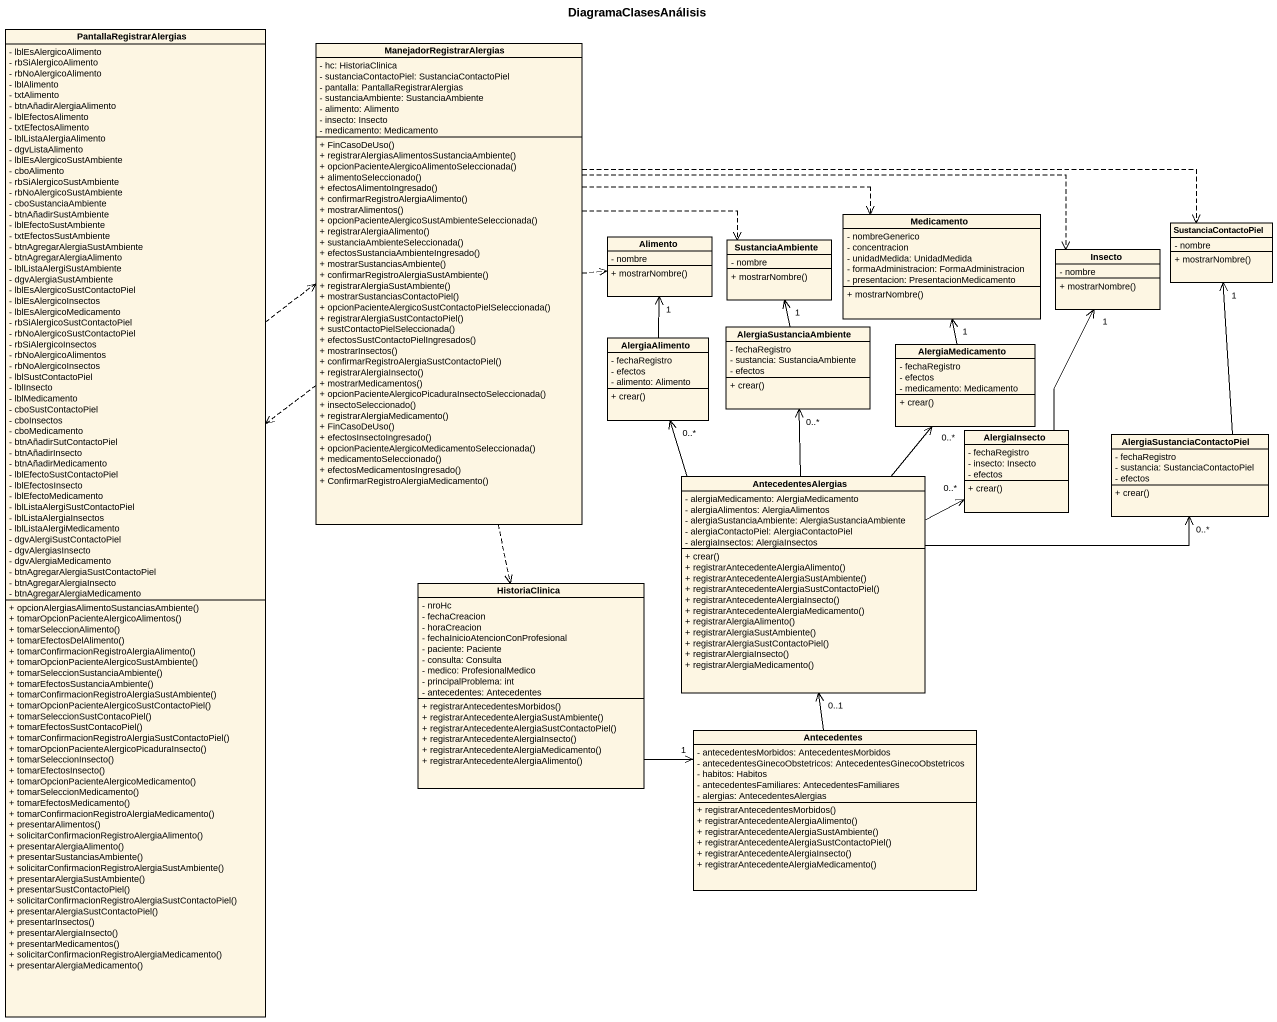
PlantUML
@startuml
title DiagramaClasesAnálisis
hide circle
hide empty members
skinparam classAttributeIconSize 0
class PantallaRegistrarAlergias {
  - lblEsAlergicoAlimento
  - rbSiAlergicoAlimento
  - rbNoAlergicoAlimento
  - lblAlimento
  - txtAlimento
  - btnAñadirAlergiaAlimento
  - lblEfectosAlimento
  - txtEfectosAlimento
  - lblListaAlergiaAlimento
  - dgvListaAlimento
  - lblEsAlergicoSustAmbiente
  - cboAlimento
  - rbSiAlergicoSustAmbiente
  - rbNoAlergicoSustAmbiente
  - cboSustanciaAmbiente
  - btnAñadirSustAmbiente
  - lblEfectoSustAmbiente
  - txtEfectosSustAmbiente
  - btnAgregarAlergiaSustAmbiente
  - btnAgregarAlergiaAlimento
  - lblListaAlergiSustAmbiente
  - dgvAlergiaSustAmbiente
  - lblEsAlergicoSustContactoPiel
  - lblEsAlergicoInsectos
  - lblEsAlergicoMedicamento
  - rbSiAlergicoSustContactoPiel
  - rbNoAlergicoSustContactoPiel
  - rbSiAlergicoInsectos
  - rbNoAlergicoAlimentos
  - rbNoAlergicoInsectos
  - lblSustContactoPiel
  - lblInsecto
  - lblMedicamento
  - cboSustContactoPiel
  - cboInsectos
  - cboMedicamento
  - btnAñadirSutContactoPiel
  - btnAñadirInsecto
  - btnAñadirMedicamento
  - lblEfectoSustContactoPiel
  - lblEfectosInsecto
  - lblEfectoMedicamento
  - lblListaAlergiSustContactoPiel
  - lblListaAlergiaInsectos
  - lblListaAlergiMedicamento
  - dgvAlergiSustContactoPiel
  - dgvAlergiasInsecto
  - dgvAlergiaMedicamento
  - btnAgregarAlergiaSustContactoPiel
  - btnAgregarAlergiaInsecto
  - btnAgregarAlergiaMedicamento
  + opcionAlergiasAlimentoSustanciasAmbiente()
  + tomarOpcionPacienteAlergicoAlimentos()
  + tomarSeleccionAlimento()
  + tomarEfectosDelAlimento()
  + tomarConfirmacionRegistroAlergiaAlimento()
  + tomarOpcionPacienteAlergicoSustAmbiente()
  + tomarSeleccionSustanciaAmbiente()
  + tomarEfectosSustanciaAmbiente()
  + tomarConfirmacionRegistroAlergiaSustAmbiente()
  + tomarOpcionPacienteAlergicoSustContactoPiel()
  + tomarSeleccionSustContacoPiel()
  + tomarEfectosSustContacoPiel()
  + tomarConfirmacionRegistroAlergiaSustContactoPiel()
  + tomarOpcionPacienteAlergicoPicaduraInsecto()
  + tomarSeleccionInsecto()
  + tomarEfectosInsecto()
  + tomarOpcionPacienteAlergicoMedicamento()
  + tomarSeleccionMedicamento()
  + tomarEfectosMedicamento()
  + tomarConfirmacionRegistroAlergiaMedicamento()
  + presentarAlimentos()
  + solicitarConfirmacionRegistroAlergiaAlimento()
  + presentarAlergiaAlimento()
  + presentarSustanciasAmbiente()
  + solicitarConfirmacionRegistroAlergiaSustAmbiente()
  + presentarAlergiaSustAmbiente()
  + presentarSustContactoPiel()
  + solicitarConfirmacionRegistroAlergiaSustContactoPiel()
  + presentarAlergiaSustContactoPiel()
  + presentarInsectos()
  + presentarAlergiaInsecto()
  + presentarMedicamentos()
  + solicitarConfirmacionRegistroAlergiaMedicamento()
  + presentarAlergiaMedicamento()
}
class ManejadorRegistrarAlergias {
  - hc: HistoriaClinica
  - sustanciaContactoPiel: SustanciaContactoPiel
  - pantalla: PantallaRegistrarAlergias
  - sustanciaAmbiente: SustanciaAmbiente
  - alimento: Alimento
  - insecto: Insecto
  - medicamento: Medicamento
  + FinCasoDeUso()
  + registrarAlergiasAlimentosSustanciaAmbiente()
  + opcionPacienteAlergicoAlimentoSeleccionada()
  + alimentoSeleccionado()
  + efectosAlimentoIngresado()
  + confirmarRegistroAlergiaAlimento()
  + mostrarAlimentos()
  + opcionPacienteAlergicoSustAmbienteSeleccionada()
  + registrarAlergiaAlimento()
  + sustanciaAmbienteSeleccionada()
  + efectosSustanciaAmbienteIngresado()
  + mostrarSustanciasAmbiente()
  + confirmarRegistroAlergiaSustAmbiente()
  + registrarAlergiaSustAmbiente()
  + mostrarSustanciasContactoPiel()
  + opcionPacienteAlergicoSustContactoPielSeleccionada()
  + registrarAlergiaSustContactoPiel()
  + sustContactoPielSeleccionada()
  + efectosSustContactoPielIngresados()
  + mostrarInsectos()
  + confirmarRegistroAlergiaSustContactoPiel()
  + registrarAlergiaInsecto()
  + mostrarMedicamentos()
  + opcionPacienteAlergicoPicaduraInsectoSeleccionada()
  + insectoSeleccionado()
  + registrarAlergiaMedicamento()
  + FinCasoDeUso()
  + efectosInsectoIngresado()
  + opcionPacienteAlergicoMedicamentoSeleccionada()
  + medicamentoSeleccionado()
  + efectosMedicamentosIngresado()
  + ConfirmarRegistroAlergiaMedicamento()
}
class Medicamento {
  - nombreGenerico
  - concentracion
  - unidadMedida: UnidadMedida
  - formaAdministracion: FormaAdministracion
  - presentacion: PresentacionMedicamento
  + mostrarNombre()
}
class SustanciaContactoPiel {
  - nombre
  + mostrarNombre()
}
class Alimento {
  - nombre
  + mostrarNombre()
}
class SustanciaAmbiente {
  - nombre
  + mostrarNombre()
}
class Insecto {
  - nombre
  + mostrarNombre()
}
class AlergiaAlimento {
  - fechaRegistro
  - efectos
  - alimento: Alimento
  + crear()
}
class AlergiaSustanciaAmbiente {
  - fechaRegistro
  - sustancia: SustanciaAmbiente
  - efectos
  + crear()
}
class AlergiaMedicamento {
  - fechaRegistro
  - efectos
  - medicamento: Medicamento
  + crear()
}
class AlergiaInsecto {
  - fechaRegistro
  - insecto: Insecto
  - efectos
  + crear()
}
class AlergiaSustanciaContactoPiel {
  - fechaRegistro
  - sustancia: SustanciaContactoPiel
  - efectos
  + crear()
}
class AntecedentesAlergias {
  - alergiaMedicamento: AlergiaMedicamento
  - alergiaAlimentos: AlergiaAlimentos
  - alergiaSustanciaAmbiente: AlergiaSustanciaAmbiente
  - alergiaContactoPiel: AlergiaContactoPiel
  - alergiaInsectos: AlergiaInsectos
  + crear()
  + registrarAntecedenteAlergiaAlimento()
  + registrarAntecedenteAlergiaSustAmbiente()
  + registrarAntecedenteAlergiaSustContactoPiel()
  + registrarAntecedenteAlergiaInsecto()
  + registrarAntecedenteAlergiaMedicamento()
  + registrarAlergiaAlimento()
  + registrarAlergiaSustAmbiente()
  + registrarAlergiaSustContactoPiel()
  + registrarAlergiaInsecto()
  + registrarAlergiaMedicamento()
}
class HistoriaClinica {
  - nroHc
  - fechaCreacion
  - horaCreacion
  - fechaInicioAtencionConProfesional
  - paciente: Paciente
  - consulta: Consulta
  - medico: ProfesionalMedico
  - principalProblema: int
  - antecedentes: Antecedentes
  + registrarAntecedentesMorbidos()
  + registrarAntecedenteAlergiaSustAmbiente()
  + registrarAntecedenteAlergiaSustContactoPiel()
  + registrarAntecedenteAlergiaInsecto()
  + registrarAntecedenteAlergiaMedicamento()
  + registrarAntecedenteAlergiaAlimento()
}
class Antecedentes {
  - antecedentesMorbidos: AntecedentesMorbidos
  - antecedentesGinecoObstetricos: AntecedentesGinecoObstetricos
  - habitos: Habitos
  - antecedentesFamiliares: AntecedentesFamiliares
  - alergias: AntecedentesAlergias
  + registrarAntecedentesMorbidos()
  + registrarAntecedenteAlergiaAlimento()
  + registrarAntecedenteAlergiaSustAmbiente()
  + registrarAntecedenteAlergiaSustContactoPiel()
  + registrarAntecedenteAlergiaInsecto()
  + registrarAntecedenteAlergiaMedicamento()
}
PantallaRegistrarAlergias .up.> ManejadorRegistrarAlergias
ManejadorRegistrarAlergias ..> PantallaRegistrarAlergias
ManejadorRegistrarAlergias .right.> Medicamento
ManejadorRegistrarAlergias .right.> SustanciaContactoPiel
ManejadorRegistrarAlergias .right.> Alimento
ManejadorRegistrarAlergias .right.> SustanciaAmbiente
ManejadorRegistrarAlergias .right.> Insecto
ManejadorRegistrarAlergias ..> HistoriaClinica
AlergiaAlimento -up-> "1" Alimento
AlergiaSustanciaAmbiente -up-> "1" SustanciaAmbiente
AlergiaMedicamento -up-> "1" Medicamento
AlergiaInsecto -up-> "1" Insecto
AlergiaSustanciaContactoPiel -up-> "1" SustanciaContactoPiel
AntecedentesAlergias -up-> "0..*" AlergiaAlimento
AntecedentesAlergias -up-> "0..*" AlergiaSustanciaAmbiente
AntecedentesAlergias -up-> "0..*" AlergiaMedicamento
AntecedentesAlergias -right-> "0..*" AlergiaInsecto
AntecedentesAlergias -right-> "0..*" AlergiaSustanciaContactoPiel
HistoriaClinica -right-> "1" Antecedentes
Antecedentes -up-> "0..1" AntecedentesAlergias
@enduml
